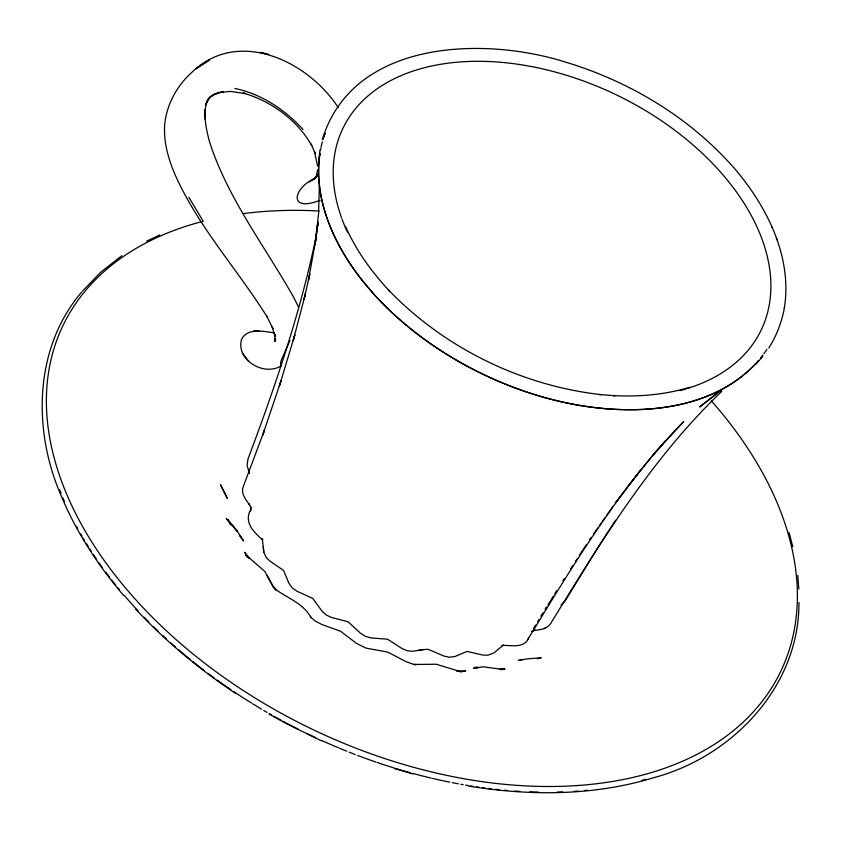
<?xml version="1.0" encoding="UTF-8"?>
<svg xmlns="http://www.w3.org/2000/svg" width="841" height="841" viewBox="0 0 841 841"><rect width="100%" height="100%" fill="white"/><g stroke="black" fill="none" stroke-linecap="round" stroke-linejoin="round"><path stroke-width="1.26" d="M798.95 602.482C799.476 686.319 732.522 756.606 654.203 777.547L653.878 777.641C593.977 796.007 529.841 796.049 468.416 786.072M319.149 159.233C315.964 191.138 326.14 222.949 341.835 250.408A245.088 157.214 25.8 0 0 362.597 280.873L375.202 295.643A245.088 157.214 25.8 0 0 404.258 323.533C442.25 355.543 486.834 379.575 534.203 394.461A245.088 157.214 25.8 0 0 574.676 404.521C637.52 416.053 713.389 411.386 758.677 360.589M251.112 507.806L249.094 503.948L249.577 504.8C245.772 499.68 240.515 493.415 243.27 486.592L264.495 430.056L262.644 435.27L281.146 380.51L279.38 385.977L294.823 334.928L293.204 340.668L305.525 293.309L304.106 299.333L309.772 273.987L308.468 280.148L316.016 238.297L314.997 244.773L318.602 213.372L319.307 185.935M784.296 308.321C792.516 257.293 767.391 207.38 735.265 169.356C690.619 117.961 630.077 81.524 565.152 61.982C482.776 36.1 352.474 39.969 322.324 139.617M318.792 160.631L319.979 149.95M298.513 306.933L293.562 297.136C264.642 245.835 227.469 198.056 209.377 141.351C206.266 129.083 203.291 116.047 206.287 103.464M319.117 160.442C316.426 188.952 324.689 217.462 337.609 242.65M319.391 158.087L319.958 153.367L319.307 158.055M317.162 228.573L318.024 221.95L314.997 244.773M250.523 511.149L251.06 507.176M317.614 169.777L316.09 177.367L317.372 174.297L315.375 178.439L317.141 175.548L314.618 178.944L316.71 176.431L312.673 179.785M317.52 228.153L315.575 239.538L316.447 234.828C300.836 311.58 275.375 385.893 247.958 459.123L247.086 465.409L249.493 473.472M317.961 225.619L318.392 223.096M320.495 150.108L320.905 148.027M206.318 103.254L205.929 105.009L207.233 101.015L205.961 104.042L209.914 97.136L207.222 100.384L211.701 95.821M784.516 307.322C781.857 321.714 776.695 335.643 768.832 348.016M251.017 509.31C243.28 521.641 253.635 532.332 262.718 539.838L262.255 538.492L263.822 552.264L266.134 557.31L269.793 561.031L283.554 570.408L288.936 583.318L292.342 588.017L296.947 591.212L312.694 598.372L322.114 611.249L326.234 615.002L331.459 617.431L348.153 621.846L360.61 633.347L365.478 636.416L370.976 637.92L387.533 639.223L402.135 648.621L407.422 650.829L412.826 651.281L423.349 649.515L418.397 650.492M275.301 339.47L274.587 341.414L275.364 338.587L274.902 341.32L274.786 334.171L274.975 336.358L272.253 327.16L272.936 328.684L266.723 316.037L267.28 317.12C237.362 269.267 198.234 226.776 175.107 174.781C168.263 158.749 163.249 141.362 164.773 123.774C166.949 103.611 177.535 84.846 192.715 71.569C239.023 27.785 308.311 61.477 338.24 107.553M289.945 340.468L281.23 360.284L280.547 363.06L281.378 365.751M275.659 338.502L274.471 340.763L275.596 338.818M502.024 645.436C511.097 644.994 523.975 648.905 528.653 638.046M527.664 639.675C574.172 563.459 620.837 485.635 683.712 421.52L653.331 454.571L632.285 480.842M533.604 628.364L535.643 625.031M537.683 621.699L539.092 619.407M541.078 616.148L542.508 613.825M545.241 609.357L546.618 607.128L545.273 609.262M547.985 604.9L550.003 601.588M550.582 600.611L553.304 596.164M554.713 593.883L556.7 590.613M541.226 615.822L543.254 612.542M562.871 580.763L564.269 578.608M570.545 568.905L572.679 565.604M575.538 561.199L576.968 558.992M615.601 520.232L596.364 549.877L565.005 601.084L561.01 605.089M579.796 554.661L586.177 544.905M589.783 539.512L591.276 537.378M593.504 534.182L597.951 527.78M599.328 525.814L601.378 522.881M602.755 520.926L604.805 517.982M607.044 514.808L613.015 506.324M762.419 355.754L760.895 357.877L763.008 355.123M763.933 353.63L766.96 349.372M624.937 490.44L615.255 503.139L640.947 469.53M627.123 487.58L631.496 481.872M81.84 291.859C33.419 348.29 32.61 431.832 61.898 497.378L62.024 497.693C77.067 533.394 98.618 566.077 123.659 595.544M758.582 360.526C716.059 408.863 644.774 415.265 584.768 406.235A245.583 157.53 25.8 0 1 524.111 391.16C483.796 377.189 445.751 356.616 412.29 330.124A245.583 157.53 25.8 0 1 337.756 242.828M653.331 454.571L665.389 440.831M755.681 364.447L762.671 356.5M82.691 290.902L100.731 272.211L121.861 255.706M721.851 391.296C652.164 457.798 601.357 541.026 551.286 622.508C548.122 628.784 540.574 629.678 534.308 630.445L535.328 630.256L531.544 631.36M211.764 95.653L209.262 97.871L214.581 94.118M715.901 394.04L699.701 406.97L721 390.529M309.341 182.066L314.786 178.345C293.667 187.68 287.275 212.815 320.106 200.326M503.475 644.942L493.898 652.931L487.959 655.192L482.934 655.086L467.175 651.428L454.865 656.537L449.199 657.231L443.859 656.033L428.122 649.305L422.928 649.609M214.697 93.982L211.89 95.8L219.196 92.3L215.307 94.024L223.496 91.595L219.774 92.542L230.392 91.396L245.467 93.603L243.322 93.025C271.401 101.33 297.23 119.927 311.769 145.619L311.096 144.095L315.207 153.546L314.46 151.727L317.604 166.087M544.138 628.679L545.157 628.09M146.723 241.115L159.716 234.975M280.778 366.098C263.37 376.411 235.89 359.759 241.514 339.386C247.433 327.496 264.021 331.417 274.345 332.899M690.03 387.186C665.305 394.744 639.213 396.931 613.467 395.617L614.897 395.733L599.475 394.503L600.768 394.618C521 385.493 444.49 348.027 388.71 290.208L389.625 291.175C371.68 272.053 356.142 250.439 345.472 226.408M463.097 671.538L465.714 670.845L456.642 670.929L459.543 671.349L436.384 664.243L414.287 664.443L416.137 664.705L412.815 664.106L406.077 661.625L387.775 652.132L365.867 648.096L356.353 643.291L340.637 631.307L321.893 624.495L315.512 621.194L310.276 616.8L311.191 617.788C303.086 602.986 287.454 598.319 274.902 588.868L276.731 590.561L272.862 585.767L264.841 571.481L245.477 554.576L249.535 558.603L244.72 552.253L247.401 557.478M537.315 658.713L541.247 657.767L526.319 658.987L518.403 660.448L521.925 659.807M501.73 669.709L505.073 668.942L500.038 669.131M460.258 671.97L462.151 671.686M478.424 667.67L475.27 667.397L478.098 667.365L473.399 668.29L483.155 666.808L502.855 669.436L500.279 669.205M234.87 88.463C261.362 93.94 284.983 109.645 303.002 129.493M394.461 768.558L412.963 773.93M321.472 740.858L286.213 723.502L269.046 714.009M235.848 693.541C199.328 669.268 165.33 641.094 135.517 608.895M242.723 353.472L248.568 361.157M240.747 536.968L243.68 540.973L240.158 536.138M240.2 536.222L241.651 538.251L237.477 531.48L226.408 518.624L237.477 531.48L227.732 519.475L228.794 521.704M267.112 575.728L273.672 587.954M229.33 522.818L230.592 524.868M188.889 197.351L203.217 221.236M776.38 238.098L777.073 239.843M771.796 226.534L772.458 228.195M789.068 532.668L792.811 546.724M263.265 547.049L263.822 552.264M797.783 575.423L798.824 589.057M205.067 111.296L205.036 109.404L205.183 119.443M321.104 146.986A245.257 157.32 25.8 0 1 322.345 141.898M323.827 136.915A245.257 157.32 25.8 0 1 325.11 133.235A245.583 157.53 25.8 0 0 323.06 139.396M341.541 217.766A232.179 148.931 25.8 0 1 465.22 61.624A232.179 148.931 25.8 0 1 739.891 196.878A232.179 148.931 25.8 0 1 687.896 388.321M686.761 388.679A232.179 148.931 25.8 0 1 679.885 390.613M347.386 232.053A232.179 148.931 25.8 0 1 341.982 218.986M711.307 400.831A398.371 255.538 25.8 0 1 654.697 771.554A398.371 255.538 25.8 0 1 122.208 584.001A398.371 255.538 25.8 0 1 202.261 221.53M243.165 213.625A398.371 255.538 25.8 0 1 319.181 211.017M645.657 779.302A399.16 256.042 25.8 0 1 641.956 780.322M587.134 790.225A399.16 256.042 25.8 0 1 584.579 790.466M578.166 791.013A399.16 256.042 25.8 0 1 574.298 791.286M562.555 791.896A399.16 256.042 25.8 0 1 557.289 792.064M538.692 792.117A399.16 256.042 25.8 0 1 529.893 791.875M519.77 791.381A399.16 256.042 25.8 0 1 514.671 791.045M506.997 790.445A399.16 256.042 25.8 0 1 504.421 790.214M499.281 789.71A399.16 256.042 25.8 0 1 495.402 789.3M491.522 788.858A399.16 256.042 25.8 0 1 488.936 788.543M485.131 788.059A399.16 256.042 25.8 0 1 482.702 787.733M479.055 787.218A399.16 256.042 25.8 0 1 476.626 786.861M472.968 786.303A399.16 256.042 25.8 0 1 470.529 785.925M468.09 785.526A399.16 256.042 25.8 0 1 465.651 785.116M463.202 784.695A399.16 256.042 25.8 0 1 460.752 784.264M458.303 783.812A399.16 256.042 25.8 0 1 452.174 782.645M449.725 782.162A399.16 256.042 25.8 0 1 432.516 778.409M431.286 778.125A399.16 256.042 25.8 0 1 412.815 773.426M410.355 772.742A399.16 256.042 25.8 0 1 395.596 768.453M394.366 768.075A399.16 256.042 25.8 0 1 377.199 762.503M375.98 762.083A399.16 256.042 25.8 0 1 357.688 755.481M355.27 754.545A399.16 256.042 25.8 0 1 349.204 752.18M346.786 751.213A399.16 256.042 25.8 0 1 339.554 748.259M338.355 747.754A399.16 256.042 25.8 0 1 321.609 740.448M315.68 737.725A399.16 256.042 25.8 0 1 307.417 733.794M298.061 729.158A399.16 256.042 25.8 0 1 286.466 723.144M285.32 722.535A399.16 256.042 25.8 0 1 283.018 721.294M280.726 720.054A399.16 256.042 25.8 0 1 273.882 716.269M271.622 714.987A399.16 256.042 25.8 0 1 269.362 713.694M267.102 712.39A399.16 256.042 25.8 0 1 263.738 710.424M261.498 709.1A399.16 256.042 25.8 0 1 252.605 703.728M251.512 703.044A399.16 256.042 25.8 0 1 234.113 691.859M230.907 689.704A399.16 256.042 25.8 0 1 217.23 680.148M214.129 677.899A399.16 256.042 25.8 0 1 207.969 673.347M203.921 670.277A399.16 256.042 25.8 0 1 192.957 661.688M190.013 659.312A399.16 256.042 25.8 0 1 178.481 649.651M175.664 647.202A399.16 256.042 25.8 0 1 171.007 643.081M166.413 638.929A399.16 256.042 25.8 0 1 162.786 635.586M158.066 631.128A399.16 256.042 25.8 0 1 153.367 626.566M148.741 621.972A399.16 256.042 25.8 0 1 144.2 617.336M137.987 610.797A399.16 256.042 25.8 0 1 124.426 595.596M119.58 589.825A399.16 256.042 25.8 0 1 117.992 587.891M115.638 584.979A399.16 256.042 25.8 0 1 111.79 580.111M109.53 577.178A399.16 256.042 25.8 0 1 105.84 572.279M102.192 567.276A399.16 256.042 25.8 0 1 99.164 563.018M96.221 558.739A399.16 256.042 25.8 0 1 93.351 554.461M91.238 551.233A399.16 256.042 25.8 0 1 89.861 549.089M88.505 546.934A399.16 256.042 25.8 0 1 86.497 543.696M84.531 540.458A399.16 256.042 25.8 0 1 83.248 538.293M81.976 536.127A399.16 256.042 25.8 0 1 80.725 533.961M77.698 528.537A399.16 256.042 25.8 0 1 76.52 526.361M64.494 501.593A399.16 256.042 25.8 0 1 62.98 498.051M61.057 493.331A399.16 256.042 25.8 0 1 59.679 489.788M209.398 59.984L196.027 68.657L209.398 59.984M258.797 331.091L253.446 331.312L258.797 331.091M262.707 52.983L260.342 52.373L268.689 54.539L262.707 52.983M227.238 498.187L220.552 484.858L227.238 498.187"/></g></svg>
